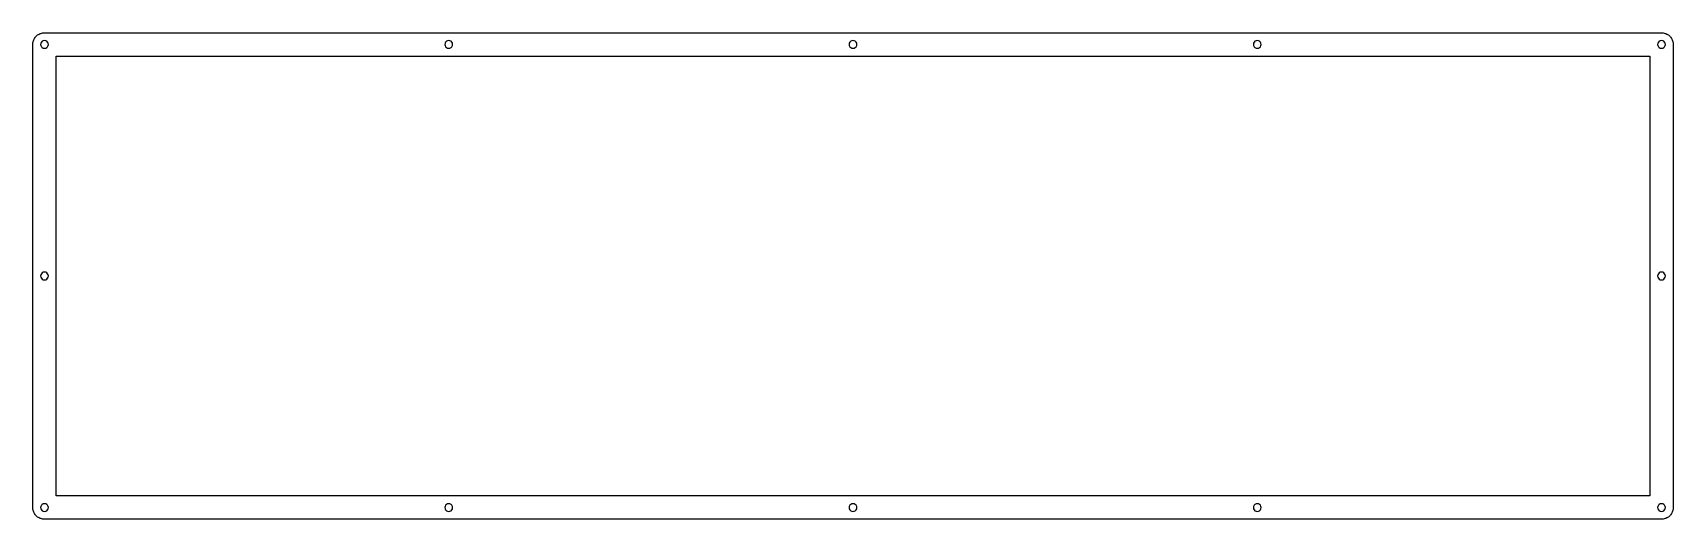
# Model space of a CAD drawing. Extents: x 0 to 421, y 0 to 125.
import ezdxf

# ---------------------------------------------------------------- set-up
doc = ezdxf.new("R2010")
doc.units = 0
doc.header["$MEASUREMENT"] = 0

msp = doc.modelspace()

# ---------------------------------------------------------------- linework, layer by layer
at = {"color": 0}
for p, q in [((0.095085, 122.141), (0.104731, 122.377)), ((0.095085, 3.12815), (0.095085, 122.141)), ((0.104731, 122.377), (0.130914, 122.611)), ((0.130914, 122.611), (0.177767, 122.841)), ((0.177767, 122.841), (0.241157, 123.068)), ((0.241157, 123.068), (0.323839, 123.289)), ((0.323839, 123.289), (0.421679, 123.503)), ((0.421679, 123.503), (0.537436, 123.709)), ((0.537436, 123.709), (0.666972, 123.905)), ((0.666972, 123.905), (0.813043, 124.09)), ((0.813043, 124.09), (0.972894, 124.263)), ((0.972894, 124.263), (1.14653, 124.423)), ((1.14653, 124.423), (1.33119, 124.569)), ((1.33119, 124.569), (1.52687, 124.699)), ((1.52687, 124.699), (1.73357, 124.815)), ((1.73357, 124.815), (1.94717, 124.912)), ((1.94717, 124.912), (2.16765, 124.995)), ((2.14285, 122.451), (2.09462, 122.141)), ((2.09462, 122.141), (2.14285, 121.831)), ((2.28617, 122.728), (2.14285, 122.451)), ((2.16765, 124.995), (2.39503, 125.058)), ((2.50803, 122.95), (2.28617, 122.728)), ((2.39503, 125.058), (2.62516, 125.105)), ((2.78501, 123.093), (2.50803, 122.95)), ((2.62516, 125.105), (2.85943, 125.131)), ((3.09507, 123.14), (2.78501, 123.093)), ((2.85943, 125.131), (3.09507, 125.141)), ((3.09507, 125.141), (418.098, 125.141)), ((3.40513, 123.093), (3.09507, 123.14)), ((3.68212, 122.95), (3.40513, 123.093)), ((3.90398, 122.728), (3.68212, 122.95)), ((4.04594, 122.451), (3.90398, 122.728)), ((4.09416, 122.141), (4.04594, 122.451)), ((4.04594, 121.831), (4.09416, 122.141)), ((105.894, 122.451), (105.846, 122.141)), ((105.846, 122.141), (105.894, 121.831)), ((106.036, 122.728), (105.894, 122.451)), ((106.258, 122.95), (106.036, 122.728)), ((106.536, 123.093), (106.258, 122.95)), ((106.845, 123.14), (106.536, 123.093)), ((107.155, 123.093), (106.845, 123.14)), ((107.433, 122.95), (107.155, 123.093)), ((107.655, 122.728), (107.433, 122.95)), ((107.797, 122.451), (107.655, 122.728)), ((107.845, 122.141), (107.797, 122.451)), ((107.797, 121.831), (107.845, 122.141)), ((209.645, 122.451), (209.596, 122.141)), ((209.596, 122.141), (209.645, 121.831)), ((209.787, 122.728), (209.645, 122.451)), ((210.008, 122.95), (209.787, 122.728)), ((210.286, 123.093), (210.008, 122.95)), ((210.596, 123.14), (210.286, 123.093)), ((210.905, 123.093), (210.596, 123.14)), ((211.183, 122.95), (210.905, 123.093)), ((211.405, 122.728), (211.183, 122.95)), ((211.547, 122.451), (211.405, 122.728)), ((211.595, 122.141), (211.547, 122.451)), ((211.547, 121.831), (211.595, 122.141)), ((313.395, 122.451), (313.345, 122.141)), ((313.345, 122.141), (313.395, 121.831)), ((313.537, 122.728), (313.395, 122.451)), ((313.757, 122.95), (313.537, 122.728)), ((314.037, 123.093), (313.757, 122.95)), ((314.346, 123.14), (314.037, 123.093)), ((314.655, 123.093), (314.346, 123.14)), ((314.934, 122.95), (314.655, 123.093)), ((315.155, 122.728), (314.934, 122.95)), ((315.297, 122.451), (315.155, 122.728)), ((315.346, 122.141), (315.297, 122.451)), ((315.297, 121.831), (315.346, 122.141)), ((417.146, 122.451), (417.096, 122.141)), ((417.096, 122.141), (417.146, 121.831)), ((417.287, 122.728), (417.146, 122.451)), ((417.509, 122.95), (417.287, 122.728)), ((417.788, 123.093), (417.509, 122.95)), ((418.098, 123.14), (417.788, 123.093)), ((418.098, 125.141), (418.331, 125.131)), ((418.405, 123.093), (418.098, 123.14)), ((418.331, 125.131), (418.564, 125.105)), ((418.684, 122.95), (418.405, 123.093)), ((418.564, 125.105), (418.797, 125.058)), ((418.906, 122.728), (418.684, 122.95)), ((418.797, 125.058), (419.022, 124.995)), ((419.047, 122.451), (418.906, 122.728)), ((419.022, 124.995), (419.245, 124.912)), ((419.096, 122.141), (419.047, 122.451)), ((419.047, 121.831), (419.096, 122.141)), ((419.245, 124.912), (419.456, 124.815)), ((419.456, 124.815), (419.664, 124.699)), ((419.664, 124.699), (419.858, 124.569)), ((419.858, 124.569), (420.045, 124.423)), ((420.045, 124.423), (420.218, 124.263)), ((420.218, 124.263), (420.377, 124.09)), ((420.377, 124.09), (420.525, 123.905)), ((420.525, 123.905), (420.652, 123.709)), ((420.652, 123.709), (420.769, 123.503)), ((420.769, 123.503), (420.867, 123.289)), ((420.867, 123.289), (420.949, 123.068)), ((420.949, 123.068), (421.016, 122.841)), ((421.016, 122.841), (421.058, 122.611)), ((421.058, 122.611), (421.086, 122.377)), ((421.086, 122.377), (421.097, 122.141)), ((421.097, 122.141), (421.097, 3.12815)), ((2.14285, 121.831), (2.28617, 121.554)), ((2.28617, 121.554), (2.50803, 121.332)), ((2.50803, 121.332), (2.78501, 121.19)), ((2.78501, 121.19), (3.09507, 121.141)), ((3.09507, 121.141), (3.40513, 121.19)), ((3.40513, 121.19), (3.68212, 121.332)), ((3.68212, 121.332), (3.90398, 121.554)), ((3.90398, 121.554), (4.04594, 121.831)), ((6.09505, 119.141), (415.096, 119.141)), ((6.09505, 6.12814), (6.09505, 119.141)), ((105.894, 121.831), (106.036, 121.554)), ((106.036, 121.554), (106.258, 121.332)), ((106.258, 121.332), (106.536, 121.19)), ((106.536, 121.19), (106.845, 121.141)), ((106.845, 121.141), (107.155, 121.19)), ((107.155, 121.19), (107.433, 121.332)), ((107.433, 121.332), (107.655, 121.554)), ((107.655, 121.554), (107.797, 121.831)), ((209.645, 121.831), (209.787, 121.554)), ((209.787, 121.554), (210.008, 121.332)), ((210.008, 121.332), (210.286, 121.19)), ((210.286, 121.19), (210.596, 121.141)), ((210.596, 121.141), (210.905, 121.19)), ((210.905, 121.19), (211.183, 121.332)), ((211.183, 121.332), (211.405, 121.554)), ((211.405, 121.554), (211.547, 121.831)), ((313.395, 121.831), (313.537, 121.554)), ((313.537, 121.554), (313.757, 121.332)), ((313.757, 121.332), (314.037, 121.19)), ((314.037, 121.19), (314.346, 121.141)), ((314.346, 121.141), (314.655, 121.19)), ((314.655, 121.19), (314.934, 121.332)), ((314.934, 121.332), (315.155, 121.554)), ((315.155, 121.554), (315.297, 121.831)), ((415.096, 119.141), (415.096, 6.12814)), ((417.146, 121.831), (417.287, 121.554)), ((417.287, 121.554), (417.509, 121.332)), ((417.509, 121.332), (417.788, 121.19)), ((417.788, 121.19), (418.098, 121.141)), ((418.098, 121.141), (418.405, 121.19)), ((418.405, 121.19), (418.684, 121.332)), ((418.684, 121.332), (418.906, 121.554)), ((418.906, 121.554), (419.047, 121.831)), ((2.28617, 63.2231), (2.14285, 62.9433)), ((2.50803, 63.4436), (2.28617, 63.2231)), ((2.78501, 63.5854), (2.50803, 63.4436)), ((3.09507, 63.6351), (2.78501, 63.5854)), ((3.40513, 63.5854), (3.09507, 63.6351)), ((3.68212, 63.4436), (3.40513, 63.5854)), ((3.90398, 63.2231), (3.68212, 63.4436)), ((4.04594, 62.9433), (3.90398, 63.2231)), ((417.287, 63.2231), (417.146, 62.9433)), ((417.509, 63.4436), (417.287, 63.2231)), ((417.788, 63.5854), (417.509, 63.4436)), ((418.098, 63.6351), (417.788, 63.5854)), ((418.405, 63.5854), (418.098, 63.6351)), ((418.684, 63.4436), (418.405, 63.5854)), ((418.906, 63.2231), (418.684, 63.4436)), ((419.047, 62.9433), (418.906, 63.2231)), ((2.14285, 62.9433), (2.09462, 62.6346)), ((2.09462, 62.6346), (2.14285, 62.326)), ((2.14285, 62.326), (2.28617, 62.0462)), ((2.28617, 62.0462), (2.50803, 61.8257)), ((2.50803, 61.8257), (2.78501, 61.6839)), ((2.78501, 61.6839), (3.09507, 61.6342)), ((3.09507, 61.6342), (3.40513, 61.6839)), ((3.40513, 61.6839), (3.68212, 61.8257)), ((3.68212, 61.8257), (3.90398, 62.0462)), ((3.90398, 62.0462), (4.04594, 62.326)), ((4.09416, 62.6346), (4.04594, 62.9433)), ((4.04594, 62.326), (4.09416, 62.6346)), ((417.146, 62.9433), (417.096, 62.6346)), ((417.096, 62.6346), (417.146, 62.326)), ((417.146, 62.326), (417.287, 62.0462)), ((417.287, 62.0462), (417.509, 61.8257)), ((417.509, 61.8257), (417.788, 61.6839)), ((417.788, 61.6839), (418.098, 61.6342)), ((418.098, 61.6342), (418.405, 61.6839)), ((418.405, 61.6839), (418.684, 61.8257)), ((418.684, 61.8257), (418.906, 62.0462)), ((418.906, 62.0462), (419.047, 62.326)), ((419.096, 62.6346), (419.047, 62.9433)), ((419.047, 62.326), (419.096, 62.6346)), ((415.096, 6.12814), (6.09505, 6.12814)), ((0.104731, 2.8925), (0.095085, 3.12815)), ((0.130914, 2.65824), (0.104731, 2.8925)), ((0.177767, 2.4281), (0.130914, 2.65824)), ((0.241157, 2.20073), (0.177767, 2.4281)), ((0.323839, 1.98024), (0.241157, 2.20073)), ((0.421679, 1.76527), (0.323839, 1.98024)), ((0.537436, 1.55994), (0.421679, 1.76527)), ((0.666972, 1.36426), (0.537436, 1.55994)), ((0.813043, 1.1796), (0.666972, 1.36426)), ((0.972894, 1.00735), (0.813043, 1.1796)), ((1.14653, 0.846116), (0.972894, 1.00735)), ((1.33119, 0.700045), (1.14653, 0.846116)), ((1.52687, 0.569129), (1.33119, 0.700045)), ((1.73357, 0.454752), (1.52687, 0.569129)), ((1.94717, 0.355533), (1.73357, 0.454752)), ((2.16765, 0.27423), (1.94717, 0.355533)), ((2.14285, 3.43683), (2.09462, 3.12815)), ((2.09462, 3.12815), (2.14285, 2.81809)), ((2.28617, 3.71521), (2.14285, 3.43683)), ((2.14285, 2.81809), (2.28617, 2.53972)), ((2.39503, 0.21084), (2.16765, 0.27423)), ((2.50803, 3.93707), (2.28617, 3.71521)), ((2.28617, 2.53972), (2.50803, 2.31924)), ((2.62516, 0.163987), (2.39503, 0.21084)), ((2.78501, 4.07899), (2.50803, 3.93707)), ((2.50803, 2.31924), (2.78501, 2.1773)), ((2.85943, 0.139182), (2.62516, 0.163987)), ((3.09507, 4.12722), (2.78501, 4.07899)), ((2.78501, 2.1773), (3.09507, 2.12769)), ((3.09507, 0.128157), (2.85943, 0.139182)), ((3.40513, 4.07899), (3.09507, 4.12722)), ((3.09507, 2.12769), (3.40513, 2.1773)), ((418.098, 0.128157), (3.09507, 0.128157)), ((3.68212, 3.93707), (3.40513, 4.07899)), ((3.40513, 2.1773), (3.68212, 2.31924)), ((3.90398, 3.71521), (3.68212, 3.93707)), ((3.68212, 2.31924), (3.90398, 2.53972)), ((4.04594, 3.43683), (3.90398, 3.71521)), ((3.90398, 2.53972), (4.04594, 2.81809)), ((4.09416, 3.12815), (4.04594, 3.43683)), ((4.04594, 2.81809), (4.09416, 3.12815)), ((105.894, 3.43683), (105.846, 3.12815)), ((105.846, 3.12815), (105.894, 2.81809)), ((106.036, 3.71521), (105.894, 3.43683)), ((105.894, 2.81809), (106.036, 2.53972)), ((106.258, 3.93707), (106.036, 3.71521)), ((106.036, 2.53972), (106.258, 2.31924)), ((106.536, 4.07899), (106.258, 3.93707)), ((106.258, 2.31924), (106.536, 2.1773)), ((106.845, 4.12722), (106.536, 4.07899)), ((106.536, 2.1773), (106.845, 2.12769)), ((107.155, 4.07899), (106.845, 4.12722)), ((106.845, 2.12769), (107.155, 2.1773)), ((107.433, 3.93707), (107.155, 4.07899)), ((107.155, 2.1773), (107.433, 2.31924)), ((107.655, 3.71521), (107.433, 3.93707)), ((107.433, 2.31924), (107.655, 2.53972)), ((107.797, 3.43683), (107.655, 3.71521)), ((107.655, 2.53972), (107.797, 2.81809)), ((107.845, 3.12815), (107.797, 3.43683)), ((107.797, 2.81809), (107.845, 3.12815)), ((209.645, 3.43683), (209.596, 3.12815)), ((209.596, 3.12815), (209.645, 2.81809)), ((209.787, 3.71521), (209.645, 3.43683)), ((209.645, 2.81809), (209.787, 2.53972)), ((210.008, 3.93707), (209.787, 3.71521)), ((209.787, 2.53972), (210.008, 2.31924)), ((210.286, 4.07899), (210.008, 3.93707)), ((210.008, 2.31924), (210.286, 2.1773)), ((210.596, 4.12722), (210.286, 4.07899)), ((210.286, 2.1773), (210.596, 2.12769)), ((210.905, 4.07899), (210.596, 4.12722)), ((210.596, 2.12769), (210.905, 2.1773)), ((211.183, 3.93707), (210.905, 4.07899)), ((210.905, 2.1773), (211.183, 2.31924)), ((211.405, 3.71521), (211.183, 3.93707)), ((211.183, 2.31924), (211.405, 2.53972)), ((211.547, 3.43683), (211.405, 3.71521)), ((211.405, 2.53972), (211.547, 2.81809)), ((211.595, 3.12815), (211.547, 3.43683)), ((211.547, 2.81809), (211.595, 3.12815)), ((313.395, 3.43683), (313.345, 3.12815)), ((313.345, 3.12815), (313.395, 2.81809)), ((313.537, 3.71521), (313.395, 3.43683)), ((313.395, 2.81809), (313.537, 2.53972)), ((313.757, 3.93707), (313.537, 3.71521)), ((313.537, 2.53972), (313.757, 2.31924)), ((314.037, 4.07899), (313.757, 3.93707)), ((313.757, 2.31924), (314.037, 2.1773)), ((314.346, 4.12722), (314.037, 4.07899)), ((314.037, 2.1773), (314.346, 2.12769)), ((314.655, 4.07899), (314.346, 4.12722)), ((314.346, 2.12769), (314.655, 2.1773)), ((314.934, 3.93707), (314.655, 4.07899)), ((314.655, 2.1773), (314.934, 2.31924)), ((315.155, 3.71521), (314.934, 3.93707)), ((314.934, 2.31924), (315.155, 2.53972)), ((315.297, 3.43683), (315.155, 3.71521)), ((315.155, 2.53972), (315.297, 2.81809)), ((315.346, 3.12815), (315.297, 3.43683)), ((315.297, 2.81809), (315.346, 3.12815)), ((417.146, 3.43683), (417.096, 3.12815)), ((417.096, 3.12815), (417.146, 2.81809)), ((417.287, 3.71521), (417.146, 3.43683)), ((417.146, 2.81809), (417.287, 2.53972)), ((417.509, 3.93707), (417.287, 3.71521)), ((417.287, 2.53972), (417.509, 2.31924)), ((417.788, 4.07899), (417.509, 3.93707)), ((417.509, 2.31924), (417.788, 2.1773)), ((418.098, 4.12722), (417.788, 4.07899)), ((417.788, 2.1773), (418.098, 2.12769)), ((418.405, 4.07899), (418.098, 4.12722)), ((418.098, 2.12769), (418.405, 2.1773)), ((418.331, 0.139182), (418.098, 0.128157)), ((418.564, 0.163987), (418.331, 0.139182)), ((418.684, 3.93707), (418.405, 4.07899)), ((418.405, 2.1773), (418.684, 2.31924)), ((418.797, 0.21084), (418.564, 0.163987)), ((418.906, 3.71521), (418.684, 3.93707)), ((418.684, 2.31924), (418.906, 2.53972)), ((419.022, 0.27423), (418.797, 0.21084)), ((419.047, 3.43683), (418.906, 3.71521)), ((418.906, 2.53972), (419.047, 2.81809)), ((419.245, 0.355533), (419.022, 0.27423)), ((419.096, 3.12815), (419.047, 3.43683)), ((419.047, 2.81809), (419.096, 3.12815)), ((419.456, 0.454752), (419.245, 0.355533)), ((419.664, 0.569129), (419.456, 0.454752)), ((419.858, 0.700045), (419.664, 0.569129)), ((420.045, 0.846116), (419.858, 0.700045)), ((420.218, 1.00735), (420.045, 0.846116)), ((420.377, 1.1796), (420.218, 1.00735)), ((420.525, 1.36426), (420.377, 1.1796)), ((420.652, 1.55994), (420.525, 1.36426)), ((420.769, 1.76527), (420.652, 1.55994)), ((420.867, 1.98024), (420.769, 1.76527)), ((420.949, 2.20073), (420.867, 1.98024)), ((421.016, 2.4281), (420.949, 2.20073)), ((421.058, 2.65824), (421.016, 2.4281)), ((421.086, 2.8925), (421.058, 2.65824)), ((421.097, 3.12815), (421.086, 2.8925))]:
    msp.add_line(p, q, dxfattribs=at)

doc.saveas('drawing.dxf')
